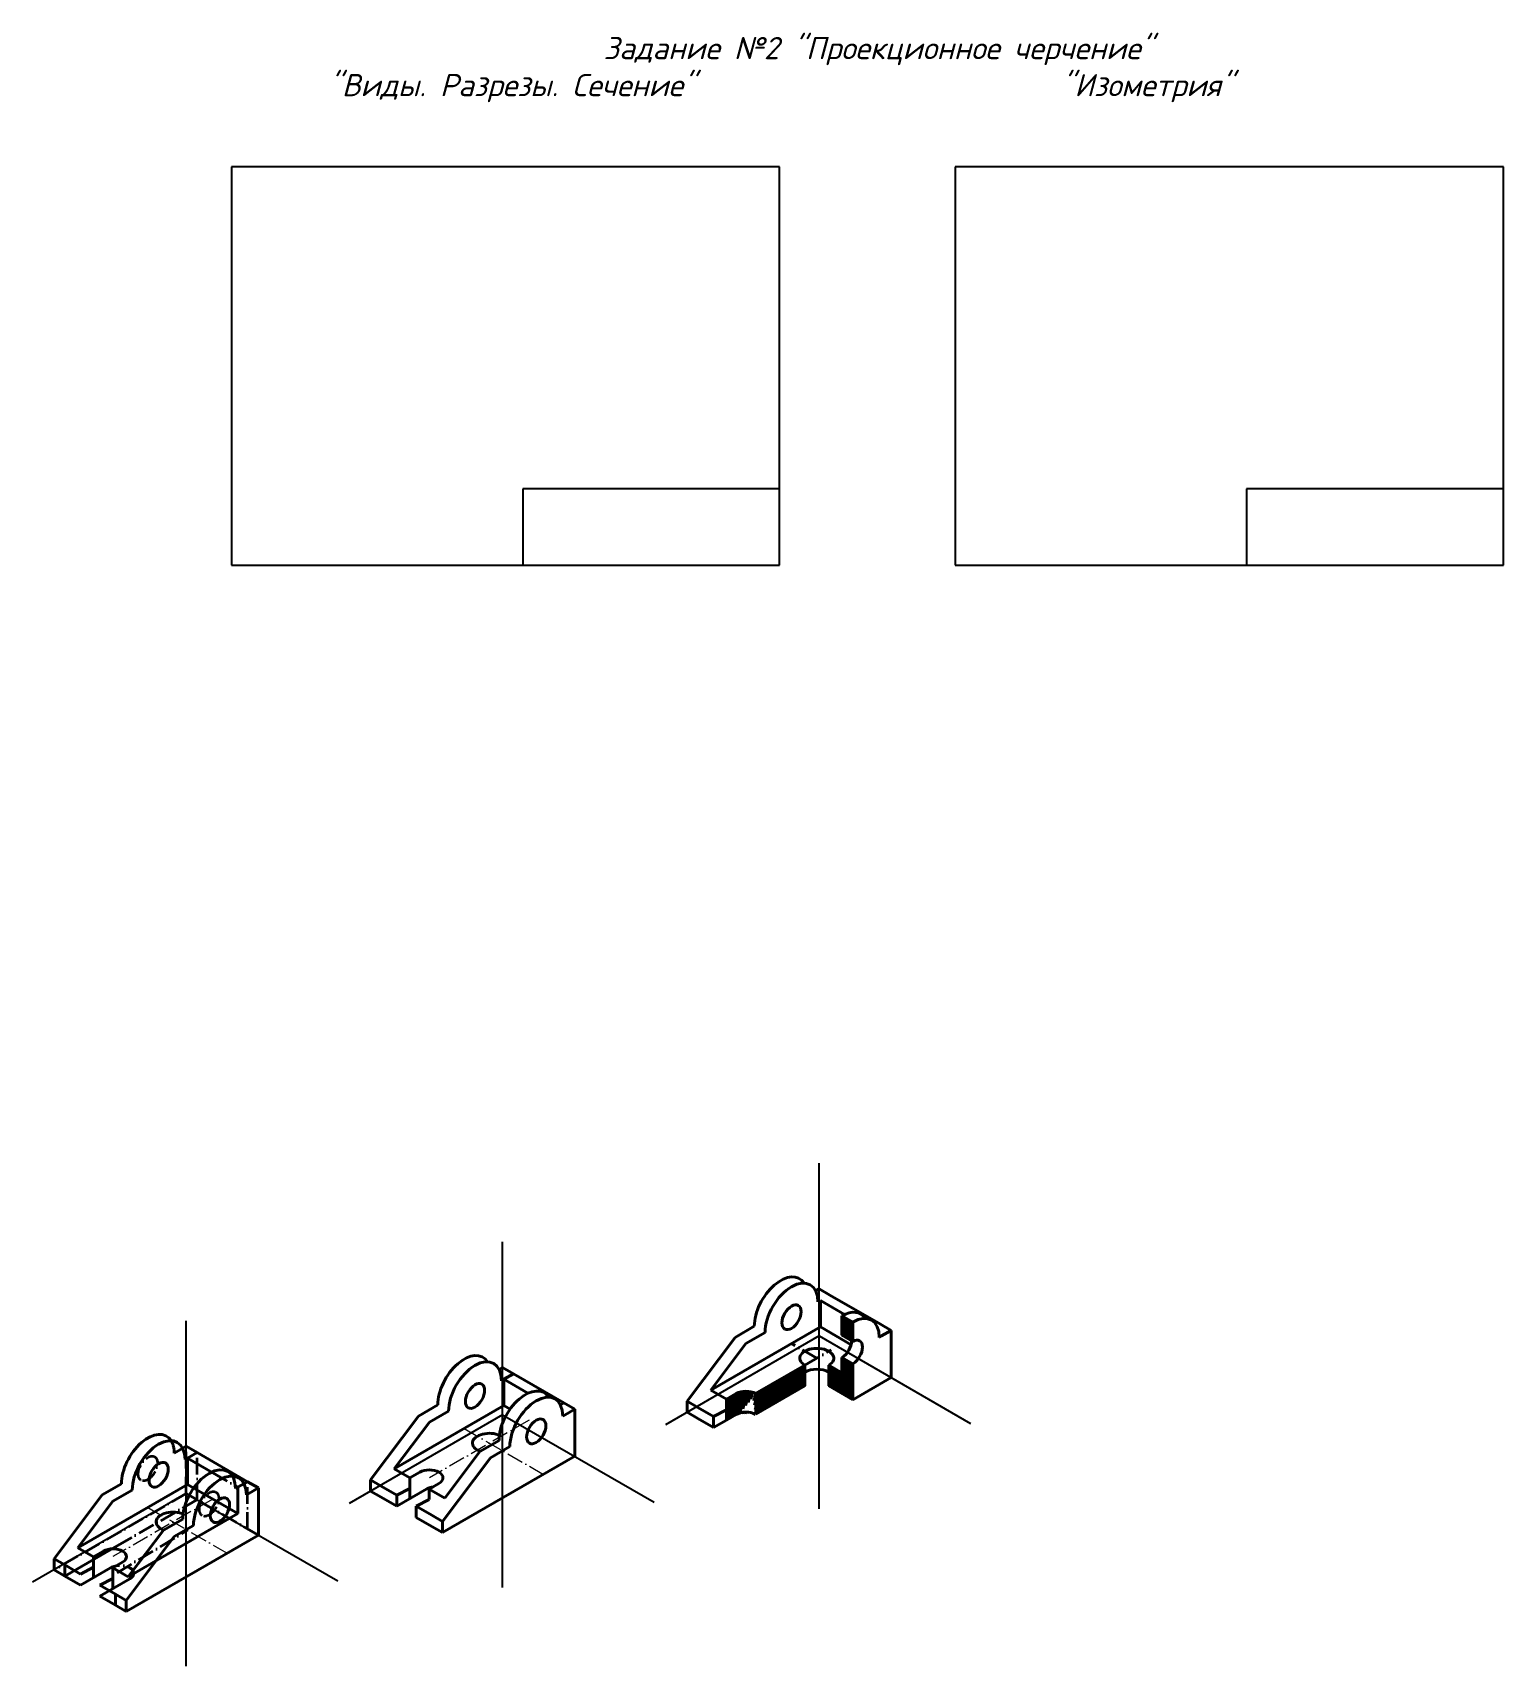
# Model space of a CAD drawing. Header units: inches. Extents: x -17 to 2031, y -24405 to 427.
# Drawn here: x 971 to 2031, y -750 to 427 of the extents above; entities that cross this region are included whole.
import ezdxf

# ---------------------------------------------------------------- set-up
doc = ezdxf.new("R2010")
doc.units = ezdxf.units.IN
doc.header["$MEASUREMENT"] = 0
doc.linetypes.add('ACAD_ISO10W100', pattern=[18, 12, -3, 0, -3])
for name, color, linetype, lineweight in [('аннотации', 1, 'Continuous', 40), ('осевые', 4, 'ACAD_ISO10W100', 40), ('тонкие', 5, 'Continuous', 40)]:
    doc.layers.add(name, color=color, linetype=linetype, lineweight=lineweight)
doc.styles.add('GOST', font='isocpeur.ttf', dxfattribs={"oblique": 15})

msp = doc.modelspace()

# ---------------------------------------------------------------- hatches: boundary and pattern name
at = {"layer": 'аннотации', "true_color": 0xed1f24}
h = msp.add_hatch(dxfattribs=at)
h.set_pattern_fill('ANSI31', color=240, scale=10, angle=60, style=0)
h.paths.add_polyline_path([(1562.61, -501.64), (1554.81, -497.14), (1554.81, -511.14), (1562.61, -515.64)])
h = msp.add_hatch(dxfattribs=at)
h.set_pattern_fill('ANSI31', color=240, scale=10, angle=60)
h.paths.add_polyline_path([(1562.61, -531.64), (1554.81, -527.14), (1554.81, -538.14), (1545.29, -532.64), (1545.29, -547.64), (1562.61, -557.64)])
h = msp.add_hatch(dxfattribs=at)
h.set_pattern_fill('ANSI31', color=240, scale=10, angle=210, style=0)
h.paths.add_polyline_path([(1527.97, -547.64), (1492.68, -568.01), (1492.46, -553.14), (1527.97, -532.64)])
h = msp.add_hatch(dxfattribs=at)
h.set_pattern_fill('ANSI31', color=240, scale=10, angle=210, style=0)
edge = h.paths.add_edge_path()
edge.add_ellipse((1485.53, -557.14), major_axis=(-9.8, 0), ratio=0.5773503, start_angle=225, end_angle=315)
edge.add_line((1471.48, -557.25), (1478.6, -553.14))
edge.add_line((1471.48, -557.25), (1471.48, -572.25))
edge.add_line((1471.48, -572.25), (1478.6, -568.14))
edge.add_ellipse((1485.53, -572.14), major_axis=(-9.8, 0), ratio=0.5773503, start_angle=225, end_angle=315)
edge.add_line((1492.46, -553.14), (1492.68, -568.01))

# ---------------------------------------------------------------- linework, layer by layer
at = {"layer": 'Defpoints'}
for p, q in [((1114.83, 330.76), (1114.83, 43.76)), ((1509.83, 330.76), (1114.83, 330.76)), ((1509.83, 43.76), (1509.83, 330.76)), ((1636.48, 330.76), (1636.48, 43.76)), ((2031.48, 330.76), (1636.48, 330.76)), ((2031.48, 43.76), (2031.48, 330.76)), ((1509.83, 98.76), (1324.83, 98.76)), ((1324.83, 98.76), (1324.83, 43.76)), ((2031.48, 98.76), (1846.48, 98.76)), ((1846.48, 98.76), (1846.48, 43.76)), ((1114.83, 43.76), (1509.83, 43.76)), ((1636.48, 43.76), (2031.48, 43.76)), ((1538.36, -636.16), (1538.36, -387.12)), ((1310.21, -692.88), (1310.21, -443.84)), ((1082.2, -749.68), (1082.2, -500.64)), ((1538.36, -511.64), (1427.64, -575.56)), ((1538.36, -511.64), (1647.52, -574.66)), ((1310.21, -568.36), (1199.49, -632.29)), ((1310.21, -568.36), (1419.37, -631.39)), ((1082.2, -625.16), (971.48, -689.09)), ((1082.2, -625.16), (1191.36, -688.19))]:
    msp.add_line(p, q, dxfattribs=at)
at = {"layer": 'осевые'}
for p, q in [((1536.63, -527.64), (1518.44, -517.14)), ((1527.97, -532.64), (1547.02, -521.64)), ((1032.35, -682.24), (1083.07, -651.66))]:
    msp.add_line(p, q, dxfattribs=at)
at = {"layer": 'осевые', "lineweight": 20}
for p, q in [((1329.27, -572.36), (1257.39, -613.86)), ((1282.5, -578.36), (1339.66, -611.36)), ((1101.25, -629.16), (1029.37, -670.66)), ((1054.49, -635.16), (1111.64, -668.16))]:
    msp.add_line(p, q, dxfattribs=at)
at = {"layer": 'тонкие', "linetype": 'ACAD_ISO10W100'}
for p, q in [((1538.36, -477.64), (1535.83, -479.1)), ((1310.21, -534.36), (1307.68, -535.83)), ((1354.38, -559.86), (1351.85, -561.33)), ((1075.27, -595.16), (1073.54, -596.16)), ((1082.2, -591.16), (1075.27, -595.16)), ((1032.46, -662.88), (1089.99, -629.66)), ((1089.99, -629.66), (1082.2, -625.16)), ((1134.16, -655.16), (1089.99, -629.66))]:
    msp.add_line(p, q, dxfattribs=at)
at = {"layer": 'тонкие'}
for p, q in [((1546.15, -482.14), (1538.36, -477.64)), ((1546.15, -482.14), (1582.53, -503.14)), ((1539.23, -486.14), (1537.49, -487.14)), ((1539.23, -486.14), (1556.63, -496.19)), ((1539.23, -505.14), (1539.23, -486.14)), ((1539.23, -505.14), (1460.22, -550.75)), ((1491.59, -504.64), (1477.74, -512.64)), ((1561.37, -517.93), (1539.23, -505.14)), ((1562.61, -501.64), (1554.81, -497.14)), ((1554.81, -497.14), (1554.81, -511.14)), ((1562.61, -501.64), (1562.61, -515.64)), ((1582.53, -503.14), (1590.32, -507.64)), ((1477.74, -512.64), (1443.1, -558.64)), ((1485.53, -517.14), (1460.22, -550.75)), ((1499.39, -509.14), (1485.53, -517.14)), ((1562.61, -515.64), (1554.81, -511.14)), ((1583.39, -511.64), (1581.66, -512.64)), ((1590.32, -507.64), (1583.39, -511.64)), ((1590.32, -507.64), (1590.32, -541.64)), ((1554.81, -527.14), (1554.81, -538.14)), ((1562.61, -531.64), (1554.81, -527.14)), ((1318.01, -538.86), (1310.21, -534.36)), ((1318.01, -538.86), (1311.08, -542.86)), ((1318.01, -538.86), (1354.38, -559.86)), ((1492.46, -553.14), (1527.97, -532.64)), ((1527.97, -547.64), (1527.97, -532.64)), ((1554.81, -538.14), (1545.29, -532.64)), ((1545.29, -547.64), (1545.29, -532.64)), ((1562.61, -531.64), (1562.61, -557.64)), ((1311.08, -542.86), (1309.35, -543.86)), ((1311.08, -542.86), (1328.49, -552.91)), ((1311.08, -561.86), (1311.08, -542.86)), ((1460.22, -550.75), (1471.48, -557.25)), ((1471.48, -557.25), (1478.6, -553.14)), ((1492.46, -553.14), (1492.68, -568.01)), ((1527.97, -547.64), (1492.68, -568.01)), ((1562.61, -557.64), (1545.29, -547.64)), ((1562.61, -557.64), (1590.32, -541.64)), ((1311.08, -561.86), (1232.07, -607.48)), ((1263.45, -561.36), (1249.59, -569.36)), ((1315.54, -564.44), (1311.08, -561.86)), ((1354.38, -559.86), (1362.18, -564.36)), ((1362.18, -564.36), (1355.25, -568.36)), ((1362.18, -564.36), (1362.18, -598.36)), ((1443.1, -566.64), (1443.1, -558.64)), ((1450.89, -563.14), (1443.1, -558.64)), ((1450.89, -563.14), (1462.15, -569.64)), ((1462.15, -569.64), (1471.48, -564.75)), ((1471.48, -557.25), (1471.48, -572.25)), ((1249.59, -569.36), (1214.95, -615.36)), ((1257.39, -573.86), (1232.07, -607.48)), ((1271.24, -565.86), (1257.39, -573.86)), ((1355.25, -568.36), (1353.51, -569.36)), ((1443.1, -566.64), (1450.89, -571.14)), ((1450.89, -571.14), (1462.15, -577.64)), ((1462.15, -569.64), (1462.15, -577.64)), ((1462.15, -577.64), (1471.48, -572.25)), ((1471.48, -572.25), (1478.6, -568.14)), ((1307.62, -586.86), (1293.76, -594.86)), ((1083.07, -599.66), (1081.33, -600.66)), ((1089.99, -595.66), (1082.2, -591.16)), ((1089.99, -595.66), (1083.07, -599.66)), ((1083.07, -599.66), (1101.25, -610.16)), ((1083.07, -618.66), (1083.07, -599.66)), ((1089.99, -595.66), (1126.37, -616.66)), ((1266.91, -653.36), (1362.18, -598.36)), ((1301.55, -599.36), (1266.91, -645.36)), ((1268.44, -628.48), (1293.76, -594.86)), ((1315.41, -591.36), (1301.55, -599.36)), ((1232.07, -607.48), (1243.33, -613.98)), ((1243.33, -613.98), (1250.46, -609.86)), ((1083.07, -618.66), (1004.06, -664.28)), ((1035.43, -618.16), (1021.58, -626.16)), ((1043.23, -622.66), (1029.37, -630.66)), ((1119.44, -639.66), (1083.07, -618.66)), ((1119.44, -620.66), (1117.71, -621.66)), ((1119.44, -620.66), (1119.44, -639.66)), ((1126.37, -616.66), (1134.16, -621.16)), ((1134.16, -621.16), (1127.23, -625.16)), ((1134.16, -621.16), (1134.16, -655.16)), ((1214.95, -623.36), (1214.95, -615.36)), ((1222.74, -619.86), (1214.95, -615.36)), ((1214.95, -623.36), (1222.74, -627.86)), ((1222.74, -619.86), (1234, -626.36)), ((1234, -626.36), (1243.33, -621.48)), ((1234, -634.36), (1255.65, -621.86)), ((1243.33, -613.98), (1243.33, -628.98)), ((1257.19, -621.98), (1264.31, -617.86)), ((1257.19, -621.98), (1268.44, -628.48)), ((1257.19, -621.98), (1257.19, -629.48)), ((1021.58, -626.16), (986.94, -672.16)), ((1029.37, -630.66), (1004.06, -664.28)), ((1127.23, -625.16), (1125.5, -626.16)), ((1222.74, -627.86), (1234, -634.36)), ((1234, -626.36), (1234, -634.36)), ((1247.86, -634.36), (1257.19, -629.48)), ((1259.12, -640.86), (1247.86, -634.36)), ((1247.86, -634.36), (1247.86, -642.36)), ((1119.44, -639.66), (1040.43, -685.28)), ((1079.6, -643.66), (1065.75, -651.66)), ((1259.12, -648.86), (1247.86, -642.36)), ((1266.91, -645.36), (1259.12, -640.86)), ((1266.91, -653.36), (1266.91, -645.36)), ((1038.9, -710.16), (1134.16, -655.16)), ((1073.54, -656.16), (1038.9, -702.16)), ((1040.43, -685.28), (1065.75, -651.66)), ((1087.4, -648.16), (1073.54, -656.16)), ((1259.12, -648.86), (1266.91, -653.36)), ((994.73, -684.66), (1032.46, -662.88)), ((1004.06, -664.28), (1015.32, -670.78)), ((1015.32, -670.78), (1022.44, -666.66)), ((1015.32, -670.78), (1015.32, -685.78)), ((986.94, -680.16), (986.94, -672.16)), ((994.73, -676.66), (986.94, -672.16)), ((986.94, -680.16), (994.73, -684.66)), ((994.73, -684.66), (994.73, -676.66)), ((994.73, -676.66), (1005.99, -683.16)), ((1005.99, -683.16), (1015.32, -678.28)), ((1005.99, -691.16), (1027.64, -678.66)), ((1029.17, -678.78), (1036.3, -674.66)), ((1029.17, -678.78), (1040.43, -685.28)), ((1029.17, -678.78), (1029.17, -693.78)), ((994.73, -684.66), (1005.99, -691.16)), ((1019.85, -691.16), (1029.17, -686.28)), ((1019.85, -699.16), (1041.5, -686.66)), ((1031.1, -697.66), (1019.85, -691.16)), ((1031.1, -705.66), (1019.85, -699.16)), ((1031.1, -705.66), (1031.1, -697.66)), ((1038.9, -702.16), (1031.1, -697.66)), ((1031.1, -705.66), (1038.9, -710.16)), ((1038.9, -710.16), (1038.9, -702.16))]:
    msp.add_line(p, q, dxfattribs=at)
at = {"layer": 'тонкие', "linetype": 'ACAD_ISO10W100', "lineweight": 35}
for p, q in [((1082.2, -625.16), (1082.2, -591.16)), ((1089.99, -629.66), (1089.99, -595.66)), ((1101.25, -610.16), (1119.44, -620.66)), ((1126.37, -616.66), (1119.44, -620.66)), ((1126.37, -650.66), (1126.37, -616.66)), ((1082.2, -625.16), (986.94, -680.16))]:
    msp.add_line(p, q, dxfattribs=at)
at = {"layer": 'тонкие'}
for centre, major_axis, start_param, end_param in [((1510.65, -493.64), (-13.47, -23.33), 2.8481275, 5.4977871), ((1518.44, -498.14), (-13.47, -23.33), 2.3561945, 5.4977871), ((1554.81, -519.14), (-13.47, -23.33), 2.8481275, 3.9269908), ((1562.61, -523.64), (-13.47, -23.33), 2.3561945, 3.9269908), ((1554.81, -519.14), (-4.9, -8.49), 0.7853982, 2.3561945), ((1562.61, -523.64), (-4.9, -8.49), 0.7853982, 3.9269908), ((1282.5, -550.36), (-13.47, -23.33), 2.8481275, 5.4977871), ((1536.63, -527.64), (-12.25, 0), 2.3561945, 7.0685835), ((1290.29, -554.86), (-13.47, -23.33), 2.3561945, 5.4977871), ((1536.63, -542.64), (-12.25, 0), 3.9269908, 5.4977871), ((1326.67, -575.86), (-13.47, -23.33), 2.8481275, 5.4977871), ((1334.46, -580.36), (-13.47, -23.33), 2.3561945, 5.4977871), ((1485.53, -557.14), (-9.8, 0), 3.9269908, 5.4977871), ((1485.53, -572.14), (-9.8, 0), 3.9269908, 5.4977871), ((1054.49, -607.16), (-13.47, -23.33), 2.8481275, 5.4977871), ((1062.28, -611.66), (-13.47, -23.33), 2.3561945, 5.4977871), ((1300.69, -588.86), (-12.25, 0), 4.0444417, 7.265979), ((1098.65, -632.66), (-13.47, -23.33), 2.3561945, 5.4977871), ((1106.45, -637.16), (-13.47, -23.33), 2.3561945, 5.4977871), ((1257.39, -613.86), (-9.8, 0), 2.3561945, 5.4977871), ((1072.67, -645.66), (-12.25, 0), 4.0444417, 7.265979), ((1029.37, -670.66), (-9.8, 0), 2.3561945, 5.4977871)]:
    msp.add_ellipse(centre, major_axis=major_axis, ratio=0.5773503, start_param=start_param, end_param=end_param, dxfattribs=at)
for centre in [(1518.44, -498.14), (1290.29, -554.86), (1334.46, -580.36), (1062.28, -611.66), (1106.45, -637.16)]:
    msp.add_ellipse(centre, major_axis=(-4.9, -8.49), ratio=0.5773503, dxfattribs=at)
at = {"layer": 'тонкие', "linetype": 'ACAD_ISO10W100'}
for centre, major_axis, start_param, end_param in [((1054.49, -607.16), (-13.47, -23.33), 2.3561945, 2.8481275), ((1262.58, -625.86), (-9.8, 0), 4.9924266, 5.4977871), ((1034.57, -682.66), (-9.8, 0), 2.3561945, 5.4977871)]:
    msp.add_ellipse(centre, major_axis=major_axis, ratio=0.5773503, start_param=start_param, end_param=end_param, dxfattribs=at)
at = {"layer": 'тонкие', "linetype": 'ACAD_ISO10W100', "lineweight": 35}
for centre in [(1054.49, -607.16), (1098.65, -632.66)]:
    msp.add_ellipse(centre, major_axis=(-4.9, -8.49), ratio=0.5773503, dxfattribs=at)

# ---------------------------------------------------------------- texts
at = {"layer": 'Defpoints', "insert": (1137.18, 424.35), "char_height": 16, "width": 887.7291, "attachment_point": 1, "style": 'GOST'}
msp.add_mtext('\\pxqc,t42;Задание №2 "Проекционное черчение"\\P\\pq*,t3,36;^I"Виды. Разрезы. Сечение"^I"Изометрия"', dxfattribs=at)

doc.saveas('drawing.dxf')
